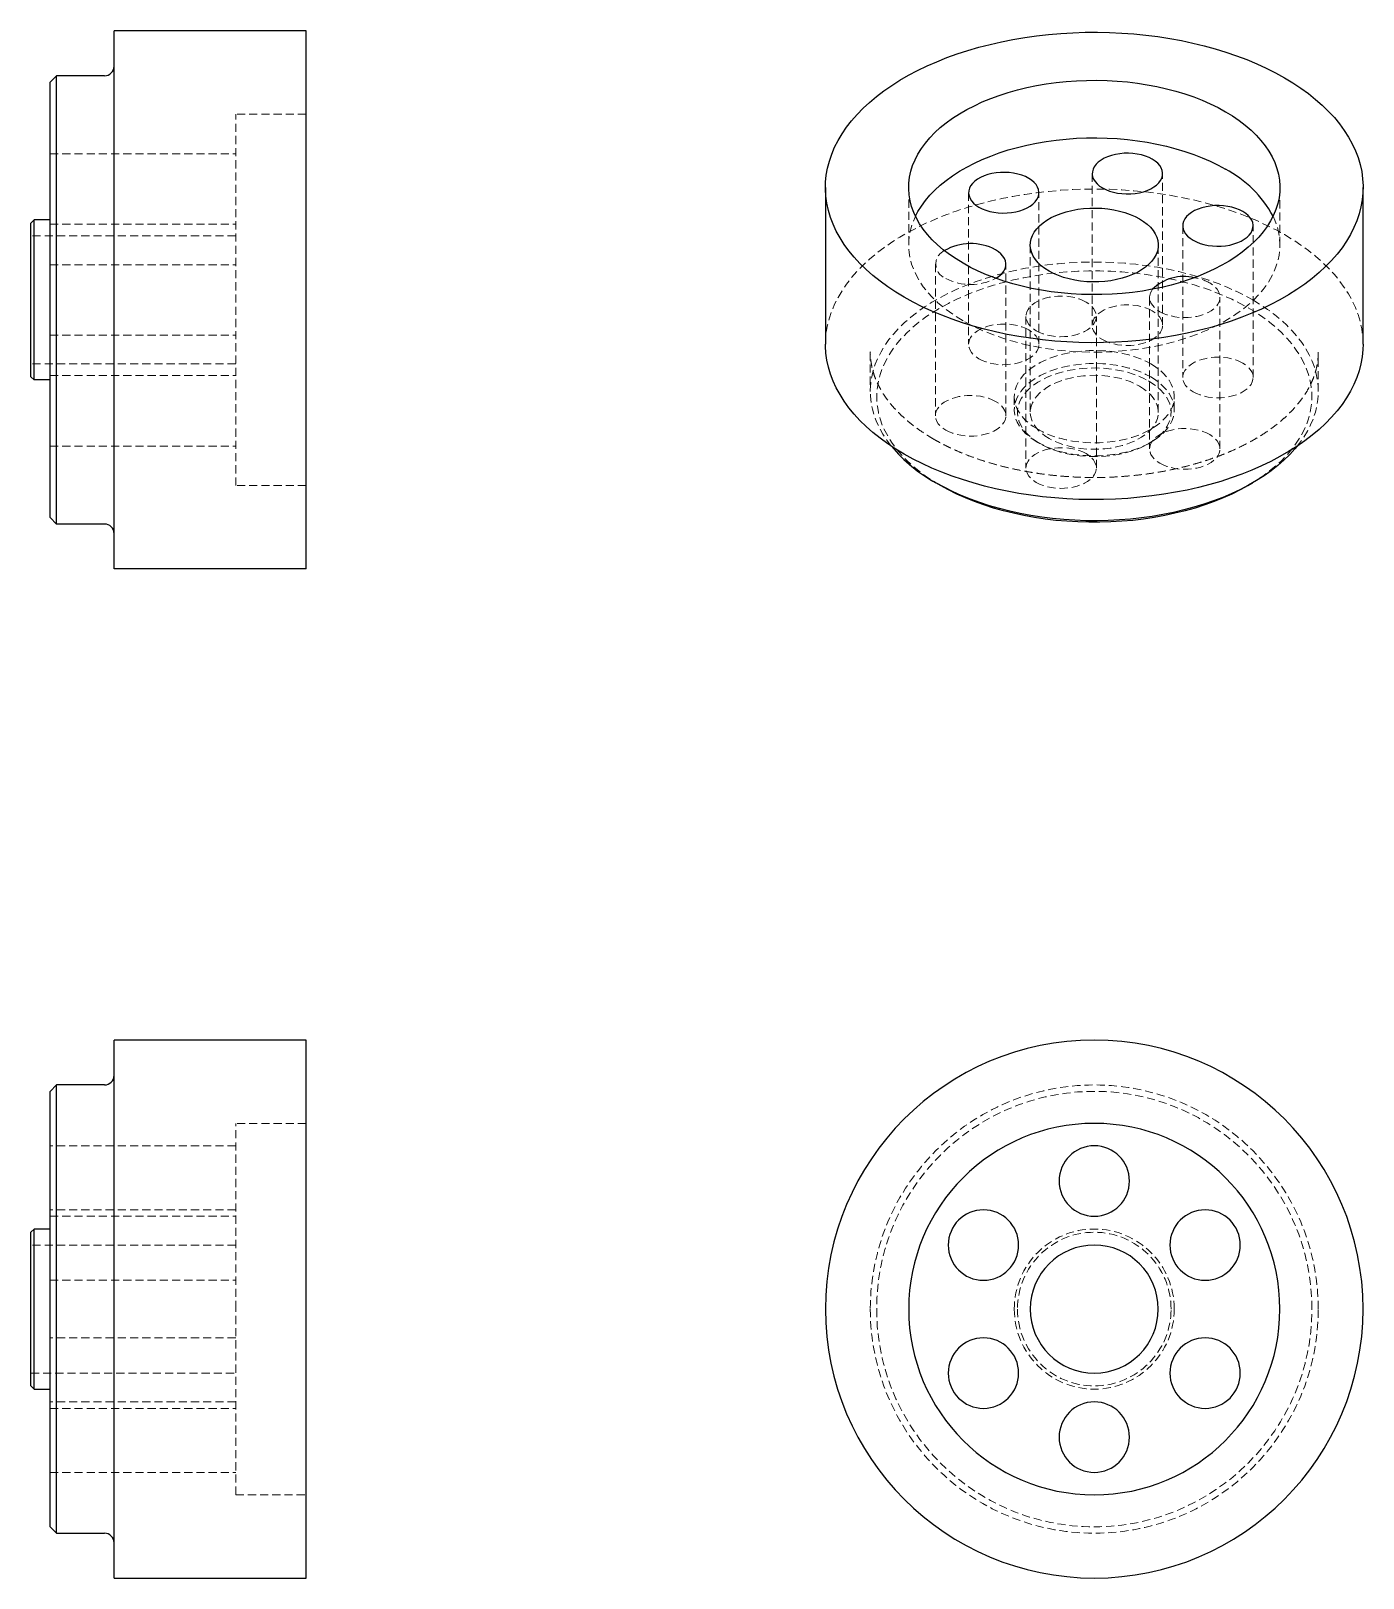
# Model space of a CAD drawing. Header units: millimetres. Extents: x 308 to 516, y 171 to 413.
import ezdxf

# ---------------------------------------------------------------- set-up
doc = ezdxf.new("R2010")
doc.units = ezdxf.units.MM
doc.linetypes.add('HIDDEN', pattern=[1.905, 1.27, -0.635])

msp = doc.modelspace()

# ---------------------------------------------------------------- linework, layer by layer
at = {"color": 7, "linetype": 'Continuous', "lineweight": 25}
for p, q in [((350.72, 412.88), (320.72, 412.88)), ((320.72, 328.88), (320.72, 412.88)), ((350.72, 328.88), (350.72, 412.88)), ((310.72, 404.88), (311.72, 405.88)), ((310.72, 336.88), (310.72, 404.88)), ((311.72, 335.88), (311.72, 405.88)), ((319.22, 405.88), (311.72, 405.88)), ((431.88, 388.44), (431.88, 363.94)), ((515.88, 363.94), (515.88, 388.44)), ((307.72, 382.88), (308.22, 383.38)), ((307.72, 358.88), (307.72, 382.88)), ((308.22, 358.38), (308.22, 383.38)), ((310.72, 383.38), (308.22, 383.38)), ((307.72, 358.88), (308.22, 358.38)), ((310.72, 358.38), (308.22, 358.38)), ((449.84, 341.9), (449.13, 342.3)), ((497.93, 341.9), (498.63, 342.31)), ((310.72, 336.88), (311.72, 335.88)), ((319.22, 335.88), (311.72, 335.88)), ((350.72, 328.88), (320.72, 328.88)), ((350.72, 255.28), (320.72, 255.28)), ((320.72, 213.28), (320.72, 255.28)), ((350.72, 213.28), (350.72, 255.28)), ((311.72, 248.28), (310.72, 247.28)), ((310.72, 213.28), (310.72, 247.28)), ((319.22, 248.28), (311.72, 248.28)), ((311.72, 213.28), (311.72, 248.28)), ((308.22, 225.78), (307.72, 225.28)), ((307.72, 213.28), (307.72, 225.28)), ((310.72, 225.78), (308.22, 225.78)), ((308.22, 213.28), (308.22, 225.78)), ((307.72, 201.28), (307.72, 213.28)), ((308.22, 200.78), (308.22, 213.28)), ((310.72, 179.28), (310.72, 213.28)), ((311.72, 178.28), (311.72, 213.28)), ((320.72, 171.28), (320.72, 213.28)), ((350.72, 171.28), (350.72, 213.28)), ((307.72, 201.28), (308.22, 200.78)), ((308.22, 200.78), (310.72, 200.78)), ((310.72, 179.28), (311.72, 178.28)), ((311.72, 178.28), (319.22, 178.28)), ((320.72, 171.28), (350.72, 171.28))]:
    msp.add_line(p, q, dxfattribs=at)
at = {"color": 7, "linetype": 'HIDDEN', "lineweight": 18}
for p, q in [((350.72, 399.88), (339.72, 399.88)), ((339.72, 341.88), (339.72, 399.88)), ((310.72, 393.7), (339.72, 393.7)), ((473.56, 390.61), (473.56, 366.93)), ((484.56, 366.93), (484.56, 390.61)), ((444.88, 388.44), (444.88, 379.45)), ((454.24, 387.62), (454.24, 363.94)), ((465.24, 363.94), (465.24, 387.62)), ((502.88, 379.45), (502.88, 388.44)), ((310.72, 382.7), (339.72, 382.7)), ((487.7, 382.44), (487.7, 358.76)), ((498.7, 358.76), (498.7, 382.44)), ((339.72, 380.88), (307.72, 380.88)), ((463.88, 379.45), (463.88, 353.32)), ((483.88, 353.32), (483.88, 379.45)), ((310.72, 376.38), (339.72, 376.38)), ((449.06, 376.47), (449.06, 352.79)), ((460.06, 352.79), (460.06, 376.47)), ((482.52, 371.29), (482.52, 347.61)), ((493.52, 347.61), (493.52, 371.29)), ((463.2, 368.3), (463.2, 344.62)), ((474.2, 344.62), (474.2, 368.3)), ((310.72, 365.38), (339.72, 365.38)), ((438.88, 362.71), (438.88, 362.76)), ((438.88, 362.71), (438.88, 356.59)), ((508.88, 362.71), (508.88, 362.66)), ((508.88, 356.59), (508.88, 362.71)), ((339.72, 360.88), (307.72, 360.88)), ((310.72, 359.06), (339.72, 359.06)), ((461.38, 355.77), (461.38, 353.73)), ((486.38, 353.73), (486.38, 355.77)), ((310.72, 348.06), (339.72, 348.06)), ((465.39, 348.43), (465.04, 348.63)), ((482.37, 348.43), (482.72, 348.63)), ((350.72, 341.88), (339.72, 341.88)), ((339.72, 213.28), (339.72, 242.28)), ((350.72, 242.28), (339.72, 242.28)), ((339.72, 238.78), (310.72, 238.78)), ((339.72, 228.78), (310.72, 228.78)), ((310.72, 227.78), (339.72, 227.78)), ((339.72, 223.28), (307.72, 223.28)), ((310.72, 217.78), (339.72, 217.78)), ((339.72, 184.28), (339.72, 213.28)), ((339.72, 208.78), (310.72, 208.78)), ((307.72, 203.28), (339.72, 203.28)), ((339.72, 198.78), (310.72, 198.78)), ((310.72, 197.78), (339.72, 197.78)), ((310.72, 187.78), (339.72, 187.78)), ((339.72, 184.28), (350.72, 184.28))]:
    msp.add_line(p, q, dxfattribs=at)
at = {"color": 7, "linetype": 'Continuous', "lineweight": 25, "flags": 128}
for points in [[(444.18, 371.29), (442.86, 372.09), (441.6, 372.92), (440.41, 373.79), (439.29, 374.68), (438.25, 375.6), (437.27, 376.55), (436.37, 377.53), (435.55, 378.52), (434.81, 379.54), (434.15, 380.58), (433.57, 381.63), (433.07, 382.7), (432.66, 383.77), (432.34, 384.86), (432.1, 385.96), (431.95, 387.06), (431.88, 388.16), (431.9, 389.26), (432.01, 390.37), (432.21, 391.46), (432.49, 392.56), (432.86, 393.64), (433.31, 394.71), (433.85, 395.77), (434.47, 396.81), (435.17, 397.84), (435.95, 398.85), (436.81, 399.83), (437.75, 400.8), (438.76, 401.73), (439.85, 402.64), (441, 403.52), (442.22, 404.37), (443.51, 405.19), (444.87, 405.97), (446.28, 406.71), (447.75, 407.42), (449.27, 408.08), (450.85, 408.71), (452.47, 409.29), (454.13, 409.84), (455.84, 410.33), (457.59, 410.78), (459.37, 411.19), (461.17, 411.55), (463.01, 411.86), (464.87, 412.12), (466.74, 412.33), (468.63, 412.49), (470.54, 412.6), (472.45, 412.67), (474.36, 412.68), (476.27, 412.64), (478.18, 412.55), (480.07, 412.42), (481.96, 412.23), (483.82, 411.99), (485.67, 411.71), (487.49, 411.37), (489.29, 410.99), (491.05, 410.56), (492.78, 410.09), (494.46, 409.57), (496.11, 409.01), (497.71, 408.4), (499.26, 407.76), (500.75, 407.07), (502.2, 406.34), (503.58, 405.58)], [(503.58, 405.58), (504.9, 404.78), (506.16, 403.95), (507.35, 403.09), (508.47, 402.19), (509.51, 401.27), (510.49, 400.32), (511.39, 399.34), (512.21, 398.35), (512.95, 397.33), (513.61, 396.29), (514.19, 395.24), (514.69, 394.18), (515.1, 393.1), (515.42, 392.01), (515.66, 390.92), (515.81, 389.81), (515.88, 388.71), (515.86, 387.61), (515.75, 386.51), (515.55, 385.41), (515.27, 384.32), (514.9, 383.23), (514.45, 382.16), (513.91, 381.1), (513.29, 380.06), (512.59, 379.03), (511.81, 378.02), (510.95, 377.04), (510.01, 376.07), (509, 375.14), (507.91, 374.23), (506.76, 373.35), (505.54, 372.5), (504.25, 371.69), (502.89, 370.91), (501.48, 370.16), (500.01, 369.45), (498.49, 368.79), (496.91, 368.16), (495.29, 367.58), (493.63, 367.04), (491.92, 366.54), (490.17, 366.09), (488.39, 365.68), (486.59, 365.33), (484.75, 365.02), (482.89, 364.75), (481.02, 364.54), (479.13, 364.38), (477.22, 364.27), (475.31, 364.2), (473.4, 364.19), (471.49, 364.23), (469.58, 364.32), (467.69, 364.45), (465.8, 364.64), (463.94, 364.88), (462.09, 365.16), (460.27, 365.5), (458.47, 365.88), (456.71, 366.31), (454.98, 366.78), (453.3, 367.3), (451.65, 367.86), (450.05, 368.47), (448.5, 369.12), (447.01, 369.8), (445.56, 370.53), (444.18, 371.29)], [(453.37, 376.6), (452.28, 377.27), (451.24, 377.97), (450.28, 378.71), (449.39, 379.47), (448.57, 380.27), (447.83, 381.08), (447.16, 381.92), (446.58, 382.78), (446.09, 383.66), (445.67, 384.55), (445.34, 385.45), (445.1, 386.36), (444.95, 387.28), (444.88, 388.2), (444.9, 389.13), (445.01, 390.05), (445.21, 390.96), (445.5, 391.87), (445.87, 392.77), (446.32, 393.65), (446.86, 394.52), (447.49, 395.37), (448.19, 396.2), (448.97, 397.01), (449.82, 397.78), (450.75, 398.54), (451.75, 399.26), (452.82, 399.94), (453.95, 400.6), (455.14, 401.21), (456.38, 401.79), (457.69, 402.32), (459.04, 402.82), (460.43, 403.27), (461.87, 403.67), (463.34, 404.03), (464.84, 404.34), (466.37, 404.61), (467.93, 404.82), (469.5, 404.99), (471.09, 405.1), (472.68, 405.16), (474.28, 405.18), (475.88, 405.14), (477.47, 405.05), (479.05, 404.91), (480.61, 404.72), (482.15, 404.48), (483.67, 404.19), (485.16, 403.86), (486.62, 403.48), (488.03, 403.05), (489.41, 402.58), (490.73, 402.06), (492.01, 401.5), (493.23, 400.91), (494.39, 400.27)], [(494.39, 400.27), (495.48, 399.6), (496.52, 398.9), (497.48, 398.16), (498.37, 397.4), (499.19, 396.61), (499.93, 395.79), (500.6, 394.95), (501.18, 394.09), (501.67, 393.21), (502.09, 392.32), (502.42, 391.42), (502.66, 390.51), (502.81, 389.59), (502.88, 388.67), (502.86, 387.74), (502.75, 386.82), (502.55, 385.91), (502.26, 385), (501.89, 384.1), (501.44, 383.22), (500.9, 382.35), (500.27, 381.5), (499.57, 380.67), (498.79, 379.87), (497.94, 379.09), (497.01, 378.34), (496.01, 377.62), (494.94, 376.93), (493.81, 376.28), (492.62, 375.66), (491.38, 375.08), (490.07, 374.55), (488.72, 374.05), (487.33, 373.6), (485.89, 373.2), (484.42, 372.84), (482.92, 372.53), (481.39, 372.26), (479.83, 372.05), (478.26, 371.89), (476.67, 371.77), (475.08, 371.71), (473.48, 371.7), (471.88, 371.73), (470.29, 371.82), (468.71, 371.96), (467.15, 372.15), (465.61, 372.39), (464.09, 372.68), (462.6, 373.01), (461.14, 373.4), (459.73, 373.82), (458.35, 374.3), (457.03, 374.81), (455.75, 375.37), (454.53, 375.96), (453.37, 376.6)], [(445.94, 383.94), (446.32, 384.67), (446.86, 385.54), (447.49, 386.39), (448.19, 387.22), (448.97, 388.02), (449.82, 388.8), (450.75, 389.55), (451.75, 390.27), (452.82, 390.96), (453.95, 391.61), (455.14, 392.23), (456.38, 392.81), (457.69, 393.34), (459.04, 393.84), (460.43, 394.29), (461.87, 394.69), (463.34, 395.05), (464.84, 395.36), (466.37, 395.62), (467.93, 395.84), (469.5, 396), (471.09, 396.12), (472.68, 396.18), (474.28, 396.19), (475.88, 396.16), (477.47, 396.07), (479.05, 395.93), (480.61, 395.74), (482.15, 395.5), (483.67, 395.21), (485.16, 394.88), (486.62, 394.49), (488.03, 394.07), (489.41, 393.59), (490.73, 393.08), (492.01, 392.52), (493.23, 391.93), (494.39, 391.29)], [(482.95, 392.85), (482.43, 393.11), (481.86, 393.34), (481.24, 393.52), (480.59, 393.66), (479.92, 393.74), (479.23, 393.78), (478.54, 393.77), (477.86, 393.7), (477.19, 393.59), (476.56, 393.44), (475.96, 393.23), (475.42, 392.99), (474.93, 392.71), (474.51, 392.39), (474.16, 392.05), (473.88, 391.68), (473.69, 391.3), (473.58, 390.9), (473.56, 390.51), (473.62, 390.11), (473.77, 389.72), (474.01, 389.35), (474.32, 388.99), (474.71, 388.66), (475.17, 388.36)], [(475.17, 388.36), (475.69, 388.1), (476.26, 387.87), (476.87, 387.69), (477.52, 387.56), (478.2, 387.47), (478.88, 387.43), (479.57, 387.45), (480.26, 387.51), (480.92, 387.62), (481.55, 387.78), (482.15, 387.98), (482.69, 388.22), (483.18, 388.51), (483.61, 388.82), (483.96, 389.16), (484.23, 389.53), (484.42, 389.91), (484.53, 390.31), (484.55, 390.71), (484.49, 391.1), (484.34, 391.49), (484.1, 391.87), (483.79, 392.22), (483.4, 392.55), (482.95, 392.85)], [(463.63, 389.86), (463.11, 390.13), (462.54, 390.35), (461.92, 390.53), (461.27, 390.67), (460.6, 390.75), (459.91, 390.79), (459.22, 390.78), (458.54, 390.72), (457.87, 390.61), (457.24, 390.45), (456.65, 390.24), (456.1, 390), (455.61, 389.72), (455.19, 389.4), (454.84, 389.06), (454.56, 388.69), (454.37, 388.31), (454.26, 387.92), (454.24, 387.52), (454.31, 387.12), (454.46, 386.73), (454.69, 386.36), (455, 386), (455.39, 385.67), (455.85, 385.37)], [(455.85, 385.37), (456.37, 385.11), (456.94, 384.88), (457.55, 384.7), (458.2, 384.57), (458.88, 384.48), (459.57, 384.44), (460.26, 384.46), (460.94, 384.52), (461.6, 384.63), (462.23, 384.79), (462.83, 384.99), (463.38, 385.24), (463.86, 385.52), (464.29, 385.83), (464.64, 386.18), (464.91, 386.54), (465.11, 386.93), (465.21, 387.32), (465.24, 387.72), (465.17, 388.11), (465.02, 388.5), (464.79, 388.88), (464.47, 389.23), (464.08, 389.56), (463.63, 389.86)], [(466.81, 375.37), (466.17, 375.78), (465.6, 376.22), (465.1, 376.69), (464.69, 377.18), (464.35, 377.7), (464.11, 378.23), (463.95, 378.77), (463.88, 379.32), (463.91, 379.87), (464.02, 380.41), (464.22, 380.95), (464.51, 381.47), (464.89, 381.98), (465.34, 382.46), (465.87, 382.91), (466.48, 383.34), (467.15, 383.73), (467.89, 384.08), (468.68, 384.38), (469.51, 384.65), (470.39, 384.86), (471.29, 385.03), (472.22, 385.15), (473.17, 385.21), (474.12, 385.22), (475.07, 385.19), (476.01, 385.09), (476.92, 384.95), (477.82, 384.76), (478.67, 384.52), (479.49, 384.23), (480.25, 383.91), (480.95, 383.54)], [(497.09, 384.69), (496.57, 384.95), (496, 385.17), (495.38, 385.36), (494.73, 385.49), (494.06, 385.58), (493.37, 385.62), (492.68, 385.6), (492, 385.54), (491.34, 385.43), (490.7, 385.27), (490.11, 385.07), (489.56, 384.82), (489.07, 384.54), (488.65, 384.23), (488.3, 383.88), (488.02, 383.52), (487.83, 383.13), (487.72, 382.74), (487.7, 382.34), (487.77, 381.95), (487.92, 381.56), (488.15, 381.18), (488.46, 380.83), (488.85, 380.5), (489.31, 380.2)], [(489.31, 380.2), (489.83, 379.93), (490.4, 379.71), (491.01, 379.53), (491.66, 379.39), (492.34, 379.31), (493.03, 379.27), (493.72, 379.28), (494.4, 379.34), (495.06, 379.45), (495.7, 379.61), (496.29, 379.82), (496.84, 380.06), (497.32, 380.34), (497.75, 380.66), (498.1, 381), (498.37, 381.37), (498.57, 381.75), (498.67, 382.14), (498.7, 382.54), (498.63, 382.94), (498.48, 383.33), (498.25, 383.7), (497.93, 384.06), (497.54, 384.39), (497.09, 384.69)], [(480.95, 383.54), (481.59, 383.13), (482.16, 382.69), (482.66, 382.22), (483.07, 381.73), (483.41, 381.21), (483.65, 380.68), (483.81, 380.14), (483.88, 379.59), (483.85, 379.04), (483.74, 378.5), (483.54, 377.96), (483.25, 377.44), (482.87, 376.93), (482.42, 376.45), (481.89, 375.99), (481.28, 375.57), (480.61, 375.18), (479.87, 374.83), (479.08, 374.52), (478.25, 374.26), (477.37, 374.04), (476.47, 373.88), (475.54, 373.76), (474.59, 373.7), (473.64, 373.68), (472.69, 373.72), (471.75, 373.81), (470.84, 373.95), (469.94, 374.15), (469.09, 374.39), (468.27, 374.67), (467.51, 375), (466.81, 375.37)], [(458.49, 374.25), (458.69, 374.37), (459.11, 374.68), (459.46, 375.02), (459.74, 375.39), (459.93, 375.77), (460.04, 376.17), (460.06, 376.57), (459.99, 376.96), (459.84, 377.35), (459.61, 377.73), (459.3, 378.08), (458.91, 378.41), (458.45, 378.71)], [(444.18, 346.79), (442.86, 347.59), (441.6, 348.42), (440.41, 349.29), (439.29, 350.18), (438.25, 351.11), (437.27, 352.06), (436.37, 353.03), (435.55, 354.03), (434.81, 355.04), (434.15, 356.08), (433.57, 357.13), (433.07, 358.2), (432.66, 359.28), (432.34, 360.36), (432.1, 361.46), (431.95, 362.56), (431.88, 363.66), (431.88, 363.94)], [(515.88, 363.94), (515.86, 363.11), (515.75, 362.01), (515.55, 360.91), (515.27, 359.82), (514.9, 358.74), (514.45, 357.66), (513.91, 356.6), (513.29, 355.56), (512.59, 354.53), (511.81, 353.53), (510.95, 352.54), (510.01, 351.58), (509, 350.64), (507.91, 349.73), (506.76, 348.85), (505.54, 348), (504.25, 347.19), (502.89, 346.41), (501.48, 345.66), (500.01, 344.96), (498.49, 344.29), (496.91, 343.67), (495.29, 343.08), (493.63, 342.54), (491.92, 342.04), (490.17, 341.59), (488.39, 341.19), (486.59, 340.83), (484.75, 340.52), (482.89, 340.26), (481.02, 340.05), (479.13, 339.88), (477.22, 339.77), (475.31, 339.71), (473.4, 339.69), (471.49, 339.73), (469.58, 339.82), (467.69, 339.96), (465.8, 340.15), (463.94, 340.38), (462.09, 340.67), (460.27, 341), (458.47, 341.38), (456.71, 341.81), (454.98, 342.29), (453.3, 342.81), (451.65, 343.37), (450.05, 343.97), (448.5, 344.62), (447.01, 345.31), (445.56, 346.03), (444.18, 346.79)], [(505.59, 348.04), (505.22, 347.6), (504.41, 346.71), (503.52, 345.84), (502.55, 345), (501.51, 344.19), (500.41, 343.41), (499.24, 342.66), (498, 341.95), (496.71, 341.28), (495.36, 340.64), (493.96, 340.04), (492.5, 339.48), (491, 338.97), (489.46, 338.5), (487.88, 338.07), (486.26, 337.69), (484.61, 337.36), (482.94, 337.07), (481.24, 336.84), (479.53, 336.65), (477.8, 336.51), (476.06, 336.42), (474.32, 336.39), (472.57, 336.4), (470.83, 336.46), (469.1, 336.58), (467.37, 336.74), (465.67, 336.95), (463.98, 337.21), (462.32, 337.52), (460.69, 337.88), (459.09, 338.28), (457.53, 338.73), (456, 339.22), (454.53, 339.76), (453.1, 340.33), (451.72, 340.95), (450.4, 341.61), (449.13, 342.3)], [(497.93, 341.9), (497.92, 341.9), (496.67, 341.21), (495.37, 340.56), (494, 339.95), (492.59, 339.39), (491.13, 338.86), (489.62, 338.38), (488.08, 337.94), (486.49, 337.55), (484.88, 337.2), (483.23, 336.9), (481.57, 336.65), (479.88, 336.45), (478.18, 336.3), (476.46, 336.2), (474.74, 336.15), (473.02, 336.15), (471.3, 336.2), (469.58, 336.3), (467.88, 336.45), (466.19, 336.65), (464.53, 336.9), (462.88, 337.2), (461.27, 337.55), (459.68, 337.94), (458.14, 338.38), (456.63, 338.86), (455.17, 339.39), (453.76, 339.95), (452.39, 340.56), (451.09, 341.21), (449.84, 341.9)]]:
    msp.add_lwpolyline(points, dxfattribs=at)
at = {"color": 7, "linetype": 'HIDDEN', "lineweight": 18, "flags": 128}
for points in [[(431.88, 363.94), (431.9, 364.77), (432.01, 365.87), (432.21, 366.97), (432.49, 368.06), (432.86, 369.14), (433.31, 370.21), (433.85, 371.27), (434.47, 372.32), (435.17, 373.35), (435.95, 374.35), (436.81, 375.34), (437.75, 376.3), (438.76, 377.24), (439.85, 378.15), (441, 379.03), (442.22, 379.87), (443.51, 380.69), (444.87, 381.47), (446.28, 382.21), (447.75, 382.92), (449.27, 383.59), (450.85, 384.21), (452.47, 384.8), (454.13, 385.34), (455.84, 385.84), (457.59, 386.29), (459.37, 386.69), (461.17, 387.05), (463.01, 387.36), (464.87, 387.62), (466.74, 387.83), (468.63, 388), (470.54, 388.11), (472.45, 388.17), (474.36, 388.18), (476.27, 388.15), (478.18, 388.06), (480.07, 387.92), (481.96, 387.73), (483.82, 387.5), (485.67, 387.21), (487.49, 386.88), (489.29, 386.5), (491.05, 386.07), (492.78, 385.59), (494.46, 385.07), (496.11, 384.51), (497.71, 383.91), (499.26, 383.26), (500.75, 382.57), (502.2, 381.85), (503.58, 381.08)], [(453.37, 367.62), (452.28, 368.29), (451.24, 368.99), (450.28, 369.73), (449.39, 370.49), (448.57, 371.28), (447.83, 372.1), (447.16, 372.94), (446.58, 373.8), (446.09, 374.68), (445.67, 375.57), (445.34, 376.47), (445.1, 377.38), (444.95, 378.3), (444.88, 379.22), (444.9, 380.15), (445.01, 381.07), (445.21, 381.98), (445.5, 382.89), (445.87, 383.79), (445.94, 383.94)], [(501.82, 383.94), (502.09, 383.34), (502.42, 382.44), (502.66, 381.52), (502.81, 380.61), (502.88, 379.68), (502.86, 378.76), (502.75, 377.84), (502.55, 376.93), (502.26, 376.02), (501.89, 375.12), (501.44, 374.24), (500.9, 373.37), (500.27, 372.52), (499.57, 371.69), (498.79, 370.88), (497.94, 370.1), (497.01, 369.35), (496.01, 368.63), (494.94, 367.95), (493.81, 367.29), (492.62, 366.68), (491.38, 366.1), (490.07, 365.57), (488.72, 365.07), (487.33, 364.62), (485.89, 364.22), (484.42, 363.86), (482.92, 363.55), (481.39, 363.28), (479.83, 363.07), (478.26, 362.9), (476.67, 362.79), (475.08, 362.73), (473.48, 362.71), (471.88, 362.75), (470.29, 362.84), (468.71, 362.98), (467.15, 363.17), (465.61, 363.41), (464.09, 363.7), (462.6, 364.03), (461.14, 364.41), (459.73, 364.84), (458.35, 365.31), (457.03, 365.83), (455.75, 366.39), (454.53, 366.98), (453.37, 367.62)], [(503.58, 381.08), (504.9, 380.29), (506.16, 379.45), (507.35, 378.59), (508.47, 377.7), (509.51, 376.77), (510.49, 375.82), (511.39, 374.85), (512.21, 373.85), (512.95, 372.83), (513.61, 371.8), (514.19, 370.75), (514.69, 369.68), (515.1, 368.6), (515.42, 367.51), (515.66, 366.42), (515.81, 365.32), (515.88, 364.22), (515.88, 363.94)], [(442.17, 348.04), (442.16, 348.05), (441.46, 348.97), (440.84, 349.92), (440.31, 350.88), (439.86, 351.85), (439.49, 352.83), (439.21, 353.83), (439.01, 354.83), (438.9, 355.84), (438.88, 356.84), (438.95, 357.85), (439.1, 358.85), (439.34, 359.85), (439.66, 360.84), (440.07, 361.82), (440.57, 362.79), (441.14, 363.74), (441.8, 364.67), (442.54, 365.58), (443.35, 366.47), (444.24, 367.34), (445.21, 368.18), (446.25, 368.99), (447.35, 369.77), (448.52, 370.52), (449.76, 371.23), (451.05, 371.91), (452.4, 372.54), (453.8, 373.14), (455.26, 373.7), (456.76, 374.21), (458.3, 374.68), (459.88, 375.11), (461.5, 375.49), (463.15, 375.82), (464.82, 376.11), (466.52, 376.34), (468.23, 376.53), (469.96, 376.67), (471.7, 376.76), (473.44, 376.79), (475.19, 376.78), (476.93, 376.72), (478.66, 376.61), (480.39, 376.44), (482.09, 376.23), (483.78, 375.97), (485.44, 375.66), (487.07, 375.31), (488.67, 374.9), (490.23, 374.45), (491.76, 373.96), (493.23, 373.43), (494.66, 372.85), (496.04, 372.23), (497.36, 371.57), (498.63, 370.88)], [(449.84, 341.9), (448.65, 342.62), (447.53, 343.37), (446.48, 344.16), (445.49, 344.97), (444.58, 345.82), (443.74, 346.69), (442.99, 347.58), (442.31, 348.49), (441.71, 349.43), (441.19, 350.37), (440.76, 351.34), (440.41, 352.31), (440.15, 353.29), (439.98, 354.28), (439.89, 355.28), (439.89, 356.27), (439.98, 357.26), (440.15, 358.25), (440.41, 359.24), (440.76, 360.21), (441.19, 361.17), (441.71, 362.12), (442.31, 363.05), (442.99, 363.97), (443.74, 364.86), (444.58, 365.73), (445.49, 366.58), (446.48, 367.39), (447.53, 368.18), (448.65, 368.93), (449.84, 369.65), (451.09, 370.34), (452.39, 370.99), (453.76, 371.59), (455.17, 372.16), (456.63, 372.69), (458.14, 373.17), (459.68, 373.61), (461.27, 374), (462.88, 374.35), (464.53, 374.64), (466.19, 374.89), (467.88, 375.09), (469.58, 375.24), (471.3, 375.35), (473.02, 375.4), (474.74, 375.4), (476.46, 375.35), (478.18, 375.24), (479.88, 375.09), (481.57, 374.89), (483.23, 374.64), (484.88, 374.35), (486.49, 374), (488.08, 373.61), (489.62, 373.17), (491.13, 372.69), (492.59, 372.16), (494, 371.59), (495.37, 370.99), (496.67, 370.34), (497.92, 369.65)], [(482.96, 372.54), (482.85, 372.37), (482.65, 371.98), (482.55, 371.59), (482.52, 371.19), (482.59, 370.79), (482.74, 370.4), (482.97, 370.03), (483.29, 369.67), (483.68, 369.34), (484.13, 369.04)], [(484.13, 369.04), (484.65, 368.78), (485.22, 368.56), (485.84, 368.38), (486.49, 368.24), (487.16, 368.15), (487.85, 368.12), (488.54, 368.13), (489.22, 368.19), (489.89, 368.3), (490.52, 368.46), (491.11, 368.66), (491.66, 368.91), (492.15, 369.19), (492.57, 369.5), (492.92, 369.85), (493.2, 370.21), (493.39, 370.6), (493.5, 370.99), (493.52, 371.39), (493.45, 371.79), (493.3, 372.18), (493.07, 372.55), (492.76, 372.91), (492.37, 373.24), (491.91, 373.53)], [(472.59, 370.55), (472.07, 370.81), (471.5, 371.03), (470.89, 371.22), (470.24, 371.35), (469.56, 371.44), (468.88, 371.47), (468.19, 371.46), (467.5, 371.4), (466.84, 371.29), (466.21, 371.13), (465.61, 370.93), (465.07, 370.68), (464.58, 370.4), (464.15, 370.09), (463.8, 369.74), (463.53, 369.38), (463.34, 368.99), (463.23, 368.6), (463.21, 368.2), (463.27, 367.8), (463.42, 367.42), (463.66, 367.04), (463.97, 366.69), (464.36, 366.36), (464.81, 366.06)], [(464.81, 366.06), (465.33, 365.79), (465.9, 365.57), (466.52, 365.39), (467.17, 365.25), (467.84, 365.17), (468.53, 365.13), (469.22, 365.14), (469.9, 365.2), (470.57, 365.31), (471.2, 365.47), (471.8, 365.68), (472.34, 365.92), (472.83, 366.2), (473.25, 366.52), (473.6, 366.86), (473.88, 367.23), (474.07, 367.61), (474.18, 368), (474.2, 368.4), (474.14, 368.8), (473.99, 369.19), (473.75, 369.56), (473.44, 369.92), (473.05, 370.25), (472.59, 370.55)], [(482.95, 369.17), (482.43, 369.44), (481.86, 369.66), (481.24, 369.84), (480.59, 369.98), (479.92, 370.06), (479.23, 370.1), (478.54, 370.09), (477.86, 370.02), (477.19, 369.91), (476.56, 369.76), (475.96, 369.55), (475.42, 369.31), (474.93, 369.03), (474.51, 368.71), (474.16, 368.37), (473.88, 368), (473.69, 367.62), (473.58, 367.23), (473.56, 366.83), (473.62, 366.43), (473.77, 366.04), (474.01, 365.67), (474.32, 365.31), (474.71, 364.98), (475.17, 364.68)], [(498.63, 370.88), (499.83, 370.15), (500.97, 369.38), (502.04, 368.59), (503.04, 367.76), (503.97, 366.91), (504.82, 366.03), (505.6, 365.13), (506.3, 364.21), (506.92, 363.26), (507.45, 362.3), (507.9, 361.33), (508.27, 360.35), (508.55, 359.35), (508.75, 358.35), (508.86, 357.35), (508.88, 356.34), (508.81, 355.33), (508.66, 354.33), (508.42, 353.33), (508.1, 352.34), (507.69, 351.36), (507.19, 350.39), (506.62, 349.44), (505.96, 348.51), (505.59, 348.04)], [(475.17, 364.68), (475.69, 364.42), (476.26, 364.19), (476.87, 364.01), (477.52, 363.88), (478.2, 363.79), (478.88, 363.75), (479.57, 363.77), (480.26, 363.83), (480.92, 363.94), (481.55, 364.1), (482.15, 364.3), (482.69, 364.54), (483.18, 364.83), (483.61, 365.14), (483.96, 365.48), (484.23, 365.85), (484.42, 366.23), (484.53, 366.63), (484.55, 367.03), (484.49, 367.42), (484.34, 367.81), (484.1, 368.19), (483.79, 368.54), (483.4, 368.87), (482.95, 369.17)], [(497.92, 369.65), (499.11, 368.93), (500.23, 368.18), (501.28, 367.39), (502.27, 366.58), (503.18, 365.73), (504.02, 364.86), (504.77, 363.97), (505.45, 363.05), (506.05, 362.12), (506.57, 361.17), (507, 360.21), (507.35, 359.24), (507.61, 358.25), (507.78, 357.26), (507.87, 356.27), (507.87, 355.28), (507.78, 354.28), (507.61, 353.29), (507.35, 352.31), (507, 351.34), (506.57, 350.37), (506.05, 349.43), (505.45, 348.49), (504.77, 347.58), (504.02, 346.69), (503.18, 345.82), (502.27, 344.97), (501.28, 344.16), (500.23, 343.37), (499.11, 342.62), (497.93, 341.9)], [(463.63, 366.18), (463.11, 366.45), (462.54, 366.67), (461.92, 366.85), (461.27, 366.99), (460.6, 367.07), (459.91, 367.11), (459.22, 367.1), (458.54, 367.04), (457.87, 366.93), (457.24, 366.77), (456.65, 366.56), (456.1, 366.32), (455.61, 366.04), (455.19, 365.72), (454.84, 365.38), (454.56, 365.01), (454.37, 364.63), (454.26, 364.24), (454.24, 363.84), (454.31, 363.44), (454.46, 363.05), (454.69, 362.68), (455, 362.32), (455.39, 361.99), (455.85, 361.69)], [(455.85, 361.69), (456.37, 361.43), (456.94, 361.21), (457.55, 361.02), (458.2, 360.89), (458.88, 360.8), (459.57, 360.76), (460.26, 360.78), (460.94, 360.84), (461.6, 360.95), (462.23, 361.11), (462.83, 361.31), (463.38, 361.56), (463.86, 361.84), (464.29, 362.15), (464.64, 362.5), (464.91, 362.86), (465.11, 363.25), (465.21, 363.64), (465.24, 364.04), (465.17, 364.43), (465.02, 364.82), (464.79, 365.2), (464.47, 365.55), (464.08, 365.88), (463.63, 366.18)], [(465.04, 350.67), (464.32, 351.12), (463.67, 351.61), (463.1, 352.12), (462.6, 352.66), (462.19, 353.23), (461.85, 353.81), (461.61, 354.4), (461.45, 355.01), (461.38, 355.62), (461.41, 356.23), (461.52, 356.84), (461.72, 357.44), (462.01, 358.03), (462.38, 358.61), (462.84, 359.16), (463.38, 359.69), (463.99, 360.19), (464.67, 360.66), (465.42, 361.09), (466.24, 361.48), (467.1, 361.84), (468.02, 362.15), (468.97, 362.41), (469.97, 362.63), (470.99, 362.79), (472.03, 362.91), (473.08, 362.98), (474.15, 362.99), (475.2, 362.95), (476.25, 362.86), (477.29, 362.72), (478.29, 362.53), (479.27, 362.28), (480.21, 362), (481.1, 361.67), (481.94, 361.29), (482.72, 360.88)], [(465.04, 348.63), (464.32, 349.08), (463.67, 349.57), (463.1, 350.08), (462.6, 350.62), (462.19, 351.18), (461.85, 351.77), (461.61, 352.36), (461.45, 352.97), (461.38, 353.58), (461.41, 354.19), (461.52, 354.8), (461.72, 355.4), (462.01, 355.99), (462.38, 356.56), (462.84, 357.12), (463.38, 357.65), (463.99, 358.15), (464.67, 358.61), (465.42, 359.05), (466.24, 359.44), (467.1, 359.8), (468.02, 360.11), (468.97, 360.37), (469.97, 360.59), (470.99, 360.75), (472.03, 360.87), (473.08, 360.93), (474.15, 360.95), (475.2, 360.91), (476.25, 360.82), (477.29, 360.68), (478.29, 360.48), (479.27, 360.24), (480.21, 359.96), (481.1, 359.62), (481.94, 359.25), (482.72, 358.84)], [(465.39, 348.43), (464.71, 348.86), (464.08, 349.32), (463.53, 349.82), (463.05, 350.34), (462.65, 350.88), (462.33, 351.44), (462.1, 352.01), (461.95, 352.59), (461.88, 353.18), (461.9, 353.77), (462.01, 354.35), (462.21, 354.93), (462.48, 355.49), (462.84, 356.04), (463.28, 356.57), (463.8, 357.08), (464.39, 357.56), (465.04, 358.01), (465.76, 358.43), (466.54, 358.81), (467.37, 359.14), (468.25, 359.44), (469.17, 359.7), (470.12, 359.9), (471.1, 360.06), (472.1, 360.18), (473.12, 360.24), (474.13, 360.25), (475.15, 360.21), (476.16, 360.13), (477.15, 359.99), (478.12, 359.81), (479.05, 359.57), (479.95, 359.3), (480.81, 358.98), (481.62, 358.62), (482.37, 358.22)], [(482.72, 360.88), (483.44, 360.43), (484.09, 359.94), (484.66, 359.43), (485.16, 358.89), (485.57, 358.32), (485.91, 357.74), (486.15, 357.14), (486.31, 356.54), (486.38, 355.93), (486.35, 355.31), (486.24, 354.71), (486.04, 354.1), (485.75, 353.51), (485.38, 352.94), (484.92, 352.39), (484.38, 351.86), (483.77, 351.36), (483.09, 350.89), (482.34, 350.46), (481.52, 350.06), (480.66, 349.71), (479.74, 349.4), (478.79, 349.14), (477.79, 348.92), (476.77, 348.75), (475.73, 348.64), (474.68, 348.57), (473.61, 348.56), (472.56, 348.6), (471.51, 348.69), (470.47, 348.83), (469.47, 349.02), (468.49, 349.26), (467.55, 349.55), (466.66, 349.88), (465.82, 350.26), (465.04, 350.67)], [(497.09, 361.01), (496.57, 361.27), (496, 361.5), (495.38, 361.68), (494.73, 361.81), (494.06, 361.9), (493.37, 361.94), (492.68, 361.92), (492, 361.86), (491.34, 361.75), (490.7, 361.59), (490.11, 361.39), (489.56, 361.14), (489.07, 360.86), (488.65, 360.55), (488.3, 360.2), (488.02, 359.84), (487.83, 359.45), (487.72, 359.06), (487.7, 358.66), (487.77, 358.27), (487.92, 357.88), (488.15, 357.5), (488.46, 357.15), (488.85, 356.82), (489.31, 356.52)], [(489.31, 356.52), (489.83, 356.25), (490.4, 356.03), (491.01, 355.85), (491.66, 355.71), (492.34, 355.63), (493.03, 355.59), (493.72, 355.6), (494.4, 355.66), (495.06, 355.77), (495.7, 355.93), (496.29, 356.14), (496.84, 356.38), (497.32, 356.66), (497.75, 356.98), (498.1, 357.32), (498.37, 357.69), (498.57, 358.07), (498.67, 358.46), (498.7, 358.86), (498.63, 359.26), (498.48, 359.65), (498.25, 360.02), (497.93, 360.38), (497.54, 360.71), (497.09, 361.01)], [(466.81, 349.24), (466.17, 349.65), (465.6, 350.09), (465.1, 350.56), (464.69, 351.05), (464.35, 351.57), (464.11, 352.1), (463.95, 352.64), (463.88, 353.19), (463.91, 353.74), (464.02, 354.28), (464.22, 354.82), (464.51, 355.34), (464.89, 355.85), (465.34, 356.33), (465.87, 356.78), (466.48, 357.21), (467.15, 357.6), (467.89, 357.95), (468.68, 358.25), (469.51, 358.52), (470.39, 358.73), (471.29, 358.9), (472.22, 359.02), (473.17, 359.08), (474.12, 359.1), (475.07, 359.06), (476.01, 358.97), (476.92, 358.82), (477.82, 358.63), (478.67, 358.39), (479.49, 358.11), (480.25, 357.78), (480.95, 357.41)], [(482.72, 358.84), (483.44, 358.38), (484.09, 357.9), (484.66, 357.38), (485.16, 356.84), (485.57, 356.28), (485.91, 355.7), (486.15, 355.1), (486.31, 354.5), (486.38, 353.89), (486.35, 353.27), (486.24, 352.66), (486.04, 352.06), (485.75, 351.47), (485.38, 350.9), (484.92, 350.35), (484.38, 349.82), (483.77, 349.32), (483.09, 348.85), (482.34, 348.42), (481.52, 348.02), (480.66, 347.67), (479.74, 347.36), (478.79, 347.1), (477.79, 346.88), (476.77, 346.71), (475.73, 346.6), (474.68, 346.53), (473.61, 346.52), (472.56, 346.56), (471.51, 346.65), (470.47, 346.79), (469.47, 346.98), (468.49, 347.22), (467.55, 347.51), (466.66, 347.84), (465.82, 348.22), (465.04, 348.63)], [(482.37, 358.22), (483.05, 357.79), (483.68, 357.32), (484.23, 356.83), (484.71, 356.31), (485.11, 355.77), (485.43, 355.21), (485.66, 354.64), (485.81, 354.06), (485.88, 353.47), (485.86, 352.88), (485.75, 352.3), (485.55, 351.72), (485.28, 351.16), (484.92, 350.61), (484.48, 350.08), (483.96, 349.57), (483.37, 349.09), (482.72, 348.64), (482, 348.22), (481.22, 347.84), (480.39, 347.5), (479.51, 347.21), (478.59, 346.95), (477.64, 346.75), (476.66, 346.58), (475.66, 346.47), (474.64, 346.41), (473.63, 346.4), (472.61, 346.44), (471.6, 346.52), (470.61, 346.66), (469.64, 346.84), (468.71, 347.07), (467.81, 347.35), (466.95, 347.67), (466.14, 348.03), (465.39, 348.43)], [(458.45, 355.03), (457.93, 355.29), (457.36, 355.52), (456.75, 355.7), (456.1, 355.83), (455.42, 355.92), (454.73, 355.96), (454.04, 355.95), (453.36, 355.88), (452.7, 355.77), (452.06, 355.61), (451.47, 355.41), (450.92, 355.17), (450.44, 354.89), (450.01, 354.57), (449.66, 354.23), (449.39, 353.86), (449.19, 353.48), (449.09, 353.08), (449.06, 352.69), (449.13, 352.29), (449.28, 351.9), (449.51, 351.52), (449.83, 351.17), (450.22, 350.84), (450.67, 350.54)], [(480.95, 357.41), (481.59, 357), (482.16, 356.56), (482.66, 356.09), (483.07, 355.6), (483.41, 355.08), (483.65, 354.55), (483.81, 354.01), (483.88, 353.46), (483.85, 352.91), (483.74, 352.37), (483.54, 351.83), (483.25, 351.31), (482.87, 350.8), (482.42, 350.32), (481.89, 349.86), (481.28, 349.44), (480.61, 349.05), (479.87, 348.7), (479.08, 348.4), (478.25, 348.13), (477.37, 347.92), (476.47, 347.75), (475.54, 347.63), (474.59, 347.57), (473.64, 347.55), (472.69, 347.59), (471.75, 347.68), (470.84, 347.83), (469.94, 348.02), (469.09, 348.26), (468.27, 348.54), (467.51, 348.87), (466.81, 349.24)], [(450.67, 350.54), (451.19, 350.28), (451.76, 350.05), (452.38, 349.87), (453.03, 349.74), (453.7, 349.65), (454.39, 349.61), (455.08, 349.62), (455.76, 349.69), (456.42, 349.8), (457.06, 349.96), (457.65, 350.16), (458.2, 350.4), (458.69, 350.69), (459.11, 351), (459.46, 351.34), (459.74, 351.71), (459.93, 352.09), (460.04, 352.49), (460.06, 352.89), (459.99, 353.28), (459.84, 353.67), (459.61, 354.05), (459.3, 354.4), (458.91, 354.73), (458.45, 355.03)], [(491.91, 349.86), (491.39, 350.12), (490.82, 350.34), (490.21, 350.52), (489.56, 350.66), (488.88, 350.75), (488.19, 350.78), (487.5, 350.77), (486.82, 350.71), (486.16, 350.6), (485.53, 350.44), (484.93, 350.24), (484.38, 349.99), (483.9, 349.71), (483.47, 349.39), (483.12, 349.05), (482.85, 348.69), (482.65, 348.3), (482.55, 347.91), (482.52, 347.51), (482.59, 347.11), (482.74, 346.72), (482.97, 346.35), (483.29, 345.99), (483.68, 345.66), (484.13, 345.36)], [(484.13, 345.36), (484.65, 345.1), (485.22, 344.88), (485.84, 344.7), (486.49, 344.56), (487.16, 344.47), (487.85, 344.44), (488.54, 344.45), (489.22, 344.51), (489.89, 344.62), (490.52, 344.78), (491.11, 344.98), (491.66, 345.23), (492.15, 345.51), (492.57, 345.83), (492.92, 346.17), (493.2, 346.53), (493.39, 346.92), (493.5, 347.31), (493.52, 347.71), (493.45, 348.11), (493.3, 348.5), (493.07, 348.87), (492.76, 349.23), (492.37, 349.56), (491.91, 349.86)], [(472.59, 346.87), (472.07, 347.13), (471.5, 347.35), (470.89, 347.54), (470.24, 347.67), (469.56, 347.76), (468.88, 347.8), (468.19, 347.78), (467.5, 347.72), (466.84, 347.61), (466.21, 347.45), (465.61, 347.25), (465.07, 347), (464.58, 346.72), (464.15, 346.41), (463.8, 346.06), (463.53, 345.7), (463.34, 345.31), (463.23, 344.92), (463.21, 344.52), (463.27, 344.12), (463.42, 343.74), (463.66, 343.36), (463.97, 343.01), (464.36, 342.68), (464.81, 342.38)], [(464.81, 342.38), (465.33, 342.11), (465.9, 341.89), (466.52, 341.71), (467.17, 341.57), (467.84, 341.49), (468.53, 341.45), (469.22, 341.46), (469.9, 341.52), (470.57, 341.63), (471.2, 341.79), (471.8, 342), (472.34, 342.24), (472.83, 342.52), (473.25, 342.84), (473.6, 343.18), (473.88, 343.55), (474.07, 343.93), (474.18, 344.32), (474.2, 344.72), (474.14, 345.12), (473.99, 345.51), (473.75, 345.88), (473.44, 346.24), (473.05, 346.57), (472.59, 346.87)]]:
    msp.add_lwpolyline(points, dxfattribs=at)
at = {"color": 7, "linetype": 'Continuous', "lineweight": 25}
for centre, radius, start, end in [((319.22, 407.38), 1.5, 270, 0), ((486.15, 375.53), 17.78, 28.2341, 62.4176), ((454.58, 371.33), 8.34, 62.3052, 119.6704), ((487.89, 367.47), 7.06, 76.5368, 134.2024), ((460.99, 363.79), 24.54, 219.9133, 241.105), ((319.22, 334.38), 1.5, 0, 90), ((473.88, 213.28), 42, 0, 180), ((319.22, 249.78), 1.5, 270, 0), ((473.88, 213.28), 29, 0, 180), ((473.88, 233.28), 5.5, 0, 180), ((473.88, 233.28), 5.5, 180, 0), ((456.56, 223.28), 5.5, 0, 180), ((491.2, 223.28), 5.5, 0, 180), ((456.56, 223.28), 5.5, 180, 0), ((473.88, 213.28), 10, 0, 180), ((491.2, 223.28), 5.5, 180, 0), ((473.88, 213.28), 42, 180, 0), ((473.88, 213.28), 29, 180, 0), ((473.88, 213.28), 10, 180, 0), ((456.56, 203.28), 5.5, 0, 180), ((491.2, 203.28), 5.5, 0, 180), ((456.56, 203.28), 5.5, 180, 0), ((491.2, 203.28), 5.5, 180, 0), ((473.88, 193.28), 5.5, 0, 180), ((473.88, 193.28), 5.5, 180, 0), ((319.22, 176.78), 1.5, 0, 90)]:
    msp.add_arc(centre, radius, start, end, dxfattribs=at)
at = {"color": 7, "linetype": 'HIDDEN', "lineweight": 18}
for centre, radius, start, end in [((451.51, 376.45), 2.38, 116.5978, 249.3257), ((454.56, 381.67), 8.4, 242.4375, 297.9261), ((488.41, 367.14), 7.29, 61.321, 81.1554), ((473.88, 213.28), 35, 0, 180), ((473.88, 213.28), 34, 0, 180), ((473.88, 213.28), 12.5, 0, 180), ((473.88, 213.28), 12, 0, 180), ((473.88, 213.28), 35, 180, 0), ((473.88, 213.28), 34, 180, 0), ((473.88, 213.28), 12.5, 180, 0), ((473.88, 213.28), 12, 180, 0)]:
    msp.add_arc(centre, radius, start, end, dxfattribs=at)
for points, knots in [([(448.82, 349.11), (448.62, 349.23), (448.05, 349.57), (447.14, 350.15), (446.11, 350.86), (445.15, 351.6), (444.25, 352.36), (443.41, 353.14), (442.65, 353.94), (441.95, 354.76), (441.32, 355.59), (440.76, 356.43), (440.27, 357.29), (439.85, 358.16), (439.51, 359.03), (439.24, 359.92), (439.04, 360.82), (438.92, 361.72), (438.87, 362.37), (438.88, 362.71), (438.89, 362.76)], [0, 0, 0, 0, 0.031026, 0.09015, 0.149257, 0.20836, 0.267471, 0.326612, 0.385811, 0.4451, 0.504523, 0.564129, 0.623974, 0.684117, 0.744614, 0.80551, 0.866823, 0.928535, 0.990578, 1, 1, 1, 1]), ([(508.87, 362.67), (508.87, 362.41), (508.86, 361.85), (508.75, 360.99), (508.57, 360.08), (508.3, 359.18), (507.97, 358.29), (507.55, 357.41), (507.07, 356.54), (506.51, 355.68), (505.88, 354.84), (505.18, 354.02), (504.42, 353.22), (503.59, 352.43), (502.69, 351.66), (501.73, 350.92), (500.71, 350.2), (499.63, 349.51), (498.49, 348.85), (497.3, 348.22), (496.05, 347.61), (494.75, 347.04), (493.41, 346.51), (492.02, 346.01), (490.6, 345.54), (489.13, 345.12), (487.63, 344.73), (486.1, 344.38), (484.54, 344.08), (482.95, 343.81), (481.35, 343.59), (479.73, 343.42), (478.09, 343.28), (476.45, 343.19), (474.8, 343.14), (473.15, 343.14), (471.5, 343.18), (469.85, 343.27), (468.21, 343.4), (466.59, 343.57), (464.98, 343.79), (463.4, 344.05), (461.84, 344.35), (460.3, 344.69), (458.79, 345.07), (457.32, 345.49), (455.89, 345.95), (454.5, 346.45), (453.15, 346.98), (451.85, 347.55), (450.6, 348.15), (449.59, 348.67), (449.02, 349), (448.82, 349.11)], [0, 0, 0, 0, 0.017569, 0.038282, 0.058941, 0.0795, 0.099933, 0.12023, 0.140394, 0.160439, 0.180383, 0.200245, 0.220045, 0.239798, 0.259518, 0.279218, 0.298906, 0.318589, 0.338272, 0.357957, 0.377649, 0.397349, 0.417058, 0.436777, 0.456506, 0.476245, 0.495993, 0.515749, 0.535514, 0.555286, 0.575064, 0.594847, 0.614634, 0.634424, 0.654217, 0.674011, 0.693804, 0.713597, 0.733387, 0.753174, 0.772956, 0.792733, 0.812503, 0.832266, 0.852021, 0.871766, 0.891501, 0.911225, 0.930937, 0.950638, 0.970328, 0.990006, 1, 1, 1, 1])]:
    msp.add_open_spline(points, degree=3, knots=knots, dxfattribs=at)

doc.saveas('drawing.dxf')
